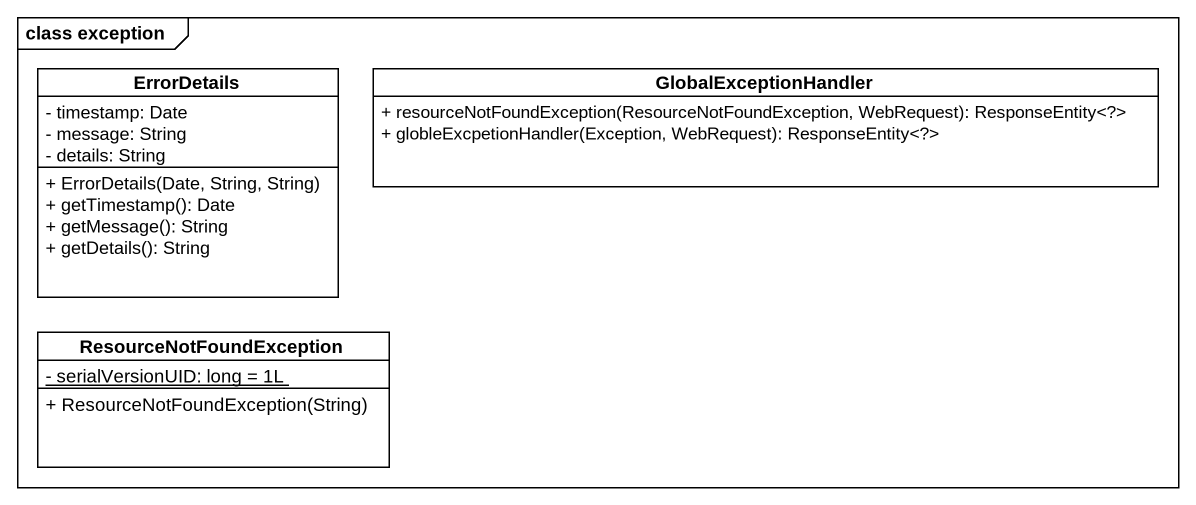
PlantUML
@startuml
mainframe class exception
hide circle
hide empty members
skinparam classAttributeIconSize 0
class ErrorDetails {
  - timestamp: Date
  - message: String
  - details: String
  + ErrorDetails(Date, String, String)
  + getTimestamp(): Date
  + getMessage(): String
  + getDetails(): String
}
class GlobalExceptionHandler {
  + resourceNotFoundException(ResourceNotFoundException, WebRequest): ResponseEntity<?>
  + globleExcpetionHandler(Exception, WebRequest): ResponseEntity<?>
}
class ResourceNotFoundException {
  {static} - serialVersionUID: long = 1L
  + ResourceNotFoundException(String)
}
@enduml
